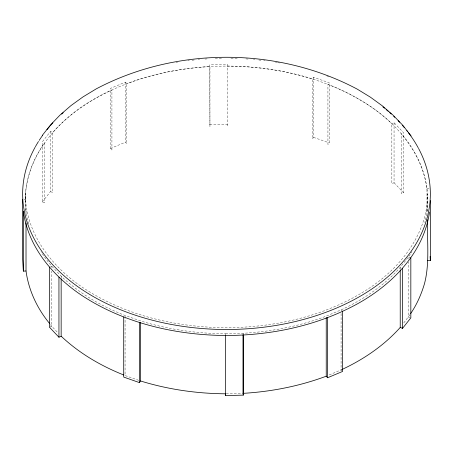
<?xml version="1.0" encoding="UTF-8"?>
<svg xmlns="http://www.w3.org/2000/svg" width="453" height="453" viewBox="0 0 453 453"><rect width="100%" height="100%" fill="white"/><g stroke="black" fill="none" stroke-linecap="round" stroke-linejoin="round"><path stroke-width="0.34" stroke-dasharray="2.27 1.7" d="M225.515 334.914L225.52 333.725A201.166 133.822 0 0 1 140.6 320.911L125.073 315.469A201.166 133.822 0 0 1 61.155 276.126L51.801 266.251A201.166 133.822 0 0 1 41.019 251.715M25.334 199.671C25.493 160 52.554 125.962 84.501 105.113C126.512 77.82 177.168 66.297 226.851 66.081C276.494 66.415 327.1 78.035 368.991 105.441C400.848 126.364 427.723 160.509 427.666 200.135L427.666 194.127C427.507 233.799 400.446 267.842 368.499 288.686C326.488 315.979 275.832 327.502 226.149 327.717C176.506 327.389 125.9 315.764 84.009 288.357C52.152 267.434 25.277 233.289 25.334 193.663L25.334 211.268M409.914 314.733L403.238 323.652M313.55 77.282L313.55 137.361L312.4 138.975L312.4 78.896L313.55 77.282L329.28 82.797L329.28 142.876L327.927 144.416L327.927 84.337A201.166 133.822 0 0 1 391.845 123.68L394.053 122.667L403.532 132.672L403.532 192.751L401.199 193.635L401.199 133.556A201.166 133.822 0 0 1 426.981 188.89L426.981 213.629M125.436 82.135L125.436 142.214L126.766 143.765L126.766 83.686L125.436 82.135L110.39 88.443L110.39 148.522L111.919 149.988L111.919 89.909A201.166 133.822 0 0 0 52.775 132.429L50.459 131.529L42.169 141.999L42.169 202.078L44.598 202.836L44.598 142.757A201.166 133.822 0 0 0 25.334 199.252L26.019 213.748M42.169 202.078L50.459 191.608L50.459 131.529M225.52 333.725L243.057 333.272A201.166 133.822 0 0 0 326.234 316.12L341.081 309.897A201.166 133.822 0 0 0 400.226 267.378L408.402 257.049A201.166 133.822 0 0 0 411.975 251.715M342.298 369.359L328.17 375.39M394.053 122.667L394.053 182.746L391.845 183.759L391.845 123.68M110.39 148.522L125.436 142.214M50.634 266.692L51.801 266.251L51.801 267.666M49.468 327.213L51.801 326.33L58.346 333.244M426.981 188.89L428.991 188.776M209.722 124.835L227.491 124.377L227.48 126.161L227.491 64.298L209.722 64.756L209.943 126.614L209.943 66.534A201.166 133.822 0 0 0 126.766 83.686M226.223 393.787L242.355 393.368M23.992 199.246L25.334 199.252M410.831 257.814L408.402 257.049L408.402 259.167M410.225 317.7L408.402 317.128L408.402 261.998M313.55 137.361L329.28 142.876M138.658 380.31L125.073 375.548L125.073 315.469M50.459 191.608L52.775 192.508L52.775 132.429M341.081 309.897L342.61 311.364M342.1 370.956L341.081 369.976L341.081 313.431M394.053 182.746L403.532 192.751M50.532 324.688L51.801 326.33L51.801 271.2M243.057 333.272L243.278 335.05M427.666 211.155L427.666 200.554A201.166 133.822 0 0 1 424.795 222.429M400.226 267.378L400.226 269.495M61.155 276.126L61.155 278.25M28.584 223.85A201.166 133.822 0 0 1 26.019 210.917M227.48 66.081A201.166 133.822 0 0 1 312.4 78.896M176.149 62.491A203.85 135.606 0 0 1 177.525 62.259M187.955 60.736A203.85 135.606 0 0 1 189.354 60.56M192.123 60.232A203.85 135.606 0 0 1 194.15 60.006M198.21 59.603A203.85 135.606 0 0 1 199.563 59.479M205.005 59.043A203.85 135.606 0 0 1 207.044 58.907M215.226 58.494A203.85 135.606 0 0 1 222.066 58.318M230.956 58.324A203.85 135.606 0 0 1 237.797 58.499M245.985 58.907A203.85 135.606 0 0 1 248.023 59.049M253.459 59.479A203.85 135.606 0 0 1 254.818 59.603M258.878 60.011A203.85 135.606 0 0 1 260.9 60.232M263.646 60.56A203.85 135.606 0 0 1 265.045 60.736M275.475 62.259A203.85 135.606 0 0 1 276.851 62.491M277.542 62.61A203.85 135.606 0 0 1 279.603 62.973M326.806 75.844A203.85 135.606 0 0 1 328.731 76.574"/><path stroke-width="0.68" d="M243.278 335.05L243.278 395.129L225.509 395.588L225.52 393.804C196.789 393.583 168.069 389.472 140.6 380.99L139.45 382.604L123.72 377.094L123.72 317.009M427.666 219.637C426.834 241.013 429.976 262.904 424.438 283.861C421.284 294.348 416.89 304.495 410.667 313.538M429.546 211.959C423.759 252.865 392.072 284.688 357.258 303.935C317.298 325.798 271.466 335.345 226.143 335.509C175.838 335.175 124.558 323.402 82.106 295.628C53.08 276.319 28.148 247.021 23.397 211.489M42.237 135.481L50.459 125.017L60.023 115.068L71.002 105.577L83.007 96.897L96.251 88.862C176.138 46.67 277.513 46.733 357.292 89.162L370.492 97.231L382.451 105.94L393.385 115.453L402.893 125.424L411.064 135.911M342.298 369.359C363.986 359.161 384.195 345.396 400.226 327.457L402.541 328.357L410.831 317.893L410.831 257.814M49.468 267.134L49.468 327.213L58.947 337.225L61.155 336.205L61.155 278.952M326.234 317.536L326.234 376.2L327.564 377.751L342.61 371.443L342.61 311.364M326.234 376.2C299.592 386.16 271.421 391.669 243.057 393.351L243.278 395.129M22.65 199.246L22.65 259.326L23.341 271.143L26.019 270.996C28.635 290.356 37.237 308.623 49.688 323.595M427.666 260.634L430.35 260.645L430.35 200.566M123.788 374.999C100.843 365.894 79.162 353.204 61.155 336.205M430.107 256.472L430.35 260.645M402.541 268.278L402.541 328.357M400.226 270.203L400.226 327.457M327.564 317.672L327.564 377.751M243.057 334.688L243.057 393.351M225.52 335.135L225.509 395.588M140.6 322.326L140.6 380.99M139.45 322.525L139.45 382.604M58.947 277.145L58.947 337.225M26.019 222.933L26.019 270.996M23.341 211.064L23.341 271.143M418.51 148.358A203.85 135.606 0 0 1 225.651 329.501A203.85 135.606 0 0 1 35.068 147.293M35.391 146.71A203.85 135.606 0 0 1 38.482 141.495M39.218 140.345A203.85 135.606 0 0 1 42.701 135.249M46.942 129.694A203.85 135.606 0 0 1 49.671 126.427M50.141 125.889A203.85 135.606 0 0 1 52.876 122.842M61.687 114.088A203.85 135.606 0 0 1 63.199 112.729M382.887 106.908A203.85 135.606 0 0 1 384.501 108.216M386.098 109.53A203.85 135.606 0 0 1 388.181 111.308M389.722 112.655A203.85 135.606 0 0 1 391.228 114.014M393.691 116.308A203.85 135.606 0 0 1 394.699 117.282M398.136 120.736A203.85 135.606 0 0 1 399.563 122.236M402.326 125.277A203.85 135.606 0 0 1 404.144 127.378M406.828 130.662A203.85 135.606 0 0 1 407.694 131.766M408.549 132.876A203.85 135.606 0 0 1 418.176 147.74"/></g></svg>
